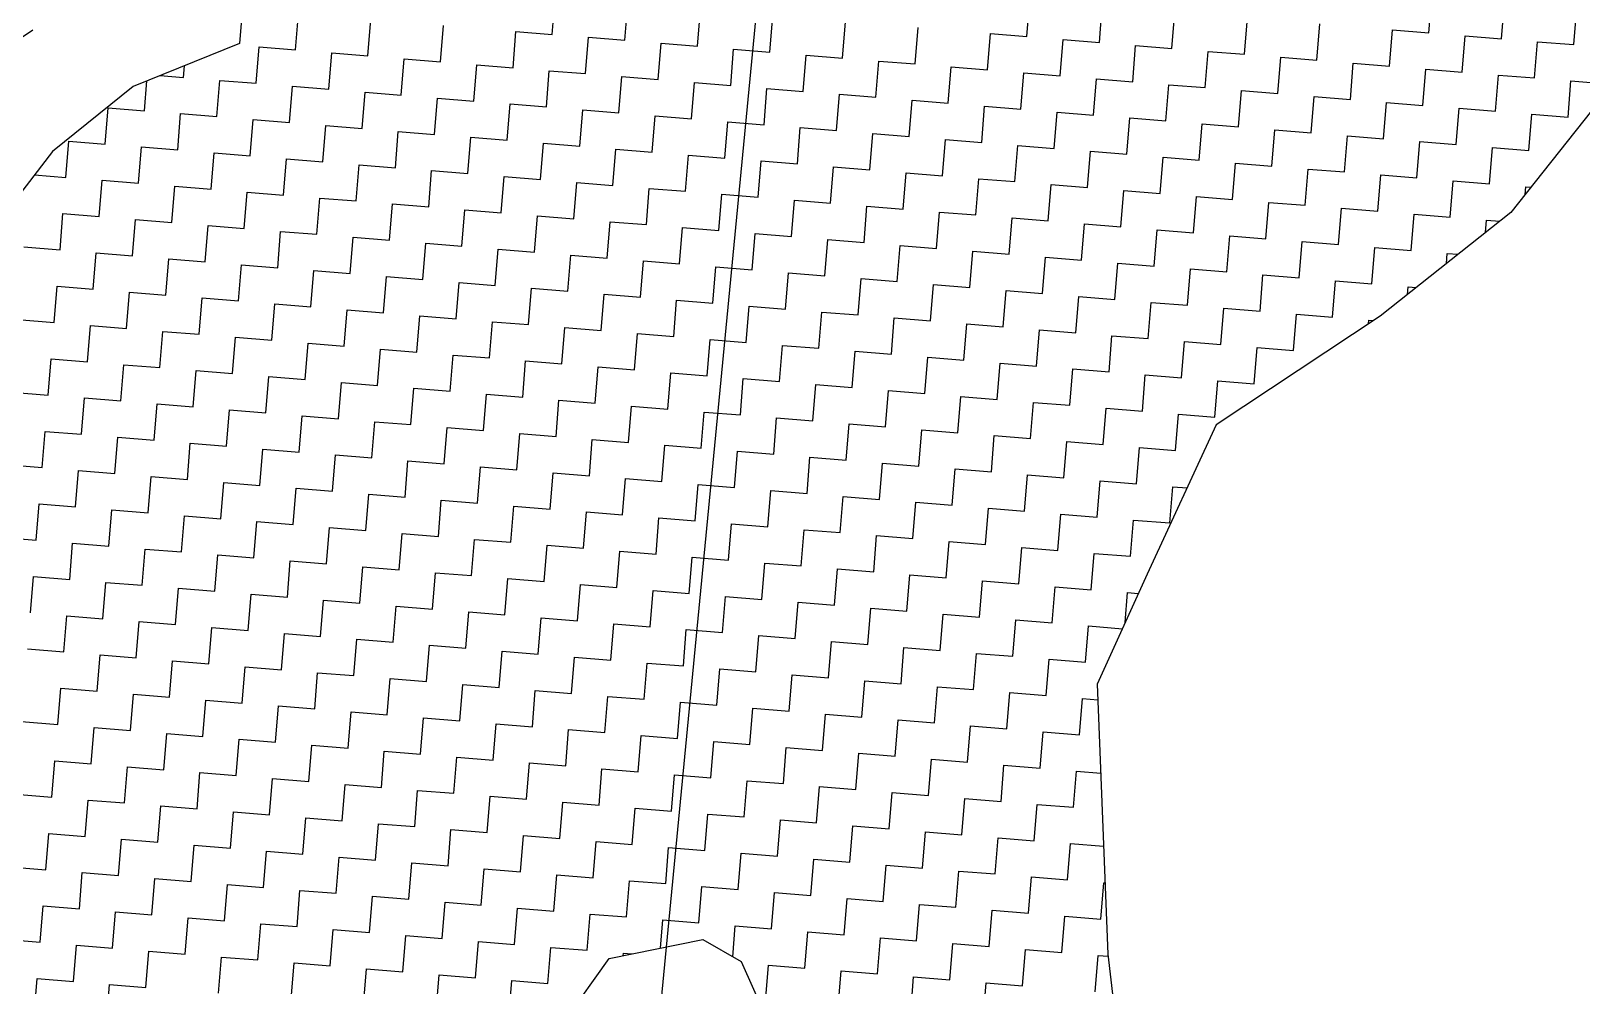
# Model space of a CAD drawing. Header units: metres. Extents: x 286589 to 288713, y 2001360 to 2004418.
# Drawn here: x 287725.1 to 287948.2, y 2003074.3 to 2003211.6 of the extents above; entities that cross this region are included whole.
import ezdxf

# ---------------------------------------------------------------- set-up
doc = ezdxf.new("R2010")
doc.units = ezdxf.units.M
doc.header["$MEASUREMENT"] = 0
for name, color, linetype in [('LINE_WATER', 4, 'Continuous'), ('POLY_HATCH', 12, 'Continuous'), ('POLY_PARCEL', 6, 'Continuous')]:
    doc.layers.add(name, color=color, linetype=linetype)

msp = doc.modelspace()

# ---------------------------------------------------------------- linework, layer by layer
at = {"layer": 'LINE_WATER'}
msp.add_line((287725.37, 2003211.79), (287719.06, 2003207.54), dxfattribs=at)
at = {"layer": 'POLY_HATCH', "linetype": 'Continuous'}
for p, q in [((287800.08, 2003211.16), (287800.5, 2003216.38)), ((287810.52, 2003210.31), (287810.94, 2003215.53)), ((287868.34, 2003210.85), (287868.77, 2003216.07)), ((287878.78, 2003210), (287879.2, 2003215.22)), ((287926.16, 2003211.39), (287926.59, 2003216.61)), ((287936.6, 2003210.54), (287937.03, 2003215.76)), ((287763.13, 2003208.92), (287763.55, 2003214.14)), ((287773.56, 2003208.07), (287773.99, 2003213.29)), ((287820.95, 2003209.46), (287821.38, 2003214.68)), ((287831.39, 2003208.61), (287831.81, 2003213.83)), ((287841.82, 2003207.76), (287842.25, 2003212.98)), ((287889.21, 2003209.15), (287889.64, 2003214.37)), ((287899.65, 2003208.3), (287900.07, 2003213.52)), ((287947.04, 2003209.69), (287947.46, 2003214.91)), ((287784, 2003207.22), (287784.43, 2003212.44)), ((287794.44, 2003206.37), (287794.86, 2003211.59)), ((287794.86, 2003211.59), (287800.08, 2003211.16)), ((287804.87, 2003205.52), (287805.3, 2003210.74)), ((287805.3, 2003210.74), (287810.52, 2003210.31)), ((287852.26, 2003206.91), (287852.69, 2003212.13)), ((287862.7, 2003206.06), (287863.12, 2003211.28)), ((287863.12, 2003211.28), (287868.34, 2003210.85)), ((287910.08, 2003207.45), (287910.51, 2003212.67)), ((287920.52, 2003206.6), (287920.95, 2003211.82)), ((287920.95, 2003211.82), (287926.16, 2003211.39)), ((287930.96, 2003205.75), (287931.38, 2003210.97)), ((287931.38, 2003210.97), (287936.6, 2003210.54)), ((287757.48, 2003204.13), (287757.91, 2003209.35)), ((287757.91, 2003209.35), (287763.13, 2003208.92)), ((287767.92, 2003203.28), (287768.35, 2003208.5)), ((287768.35, 2003208.5), (287773.56, 2003208.07)), ((287815.31, 2003204.67), (287815.73, 2003209.89)), ((287815.73, 2003209.89), (287820.95, 2003209.46)), ((287825.74, 2003203.82), (287826.17, 2003209.04)), ((287826.17, 2003209.04), (287831.39, 2003208.61)), ((287873.13, 2003205.21), (287873.56, 2003210.43)), ((287873.56, 2003210.43), (287878.78, 2003210)), ((287883.57, 2003204.36), (287883.99, 2003209.58)), ((287883.99, 2003209.58), (287889.21, 2003209.15)), ((287894.01, 2003203.51), (287894.43, 2003208.72)), ((287894.43, 2003208.72), (287899.65, 2003208.3)), ((287941.39, 2003204.9), (287941.82, 2003210.11)), ((287941.82, 2003210.11), (287947.04, 2003209.69)), ((287747.05, 2003204.98), (287747.18, 2003206.66)), ((287778.36, 2003202.43), (287778.78, 2003207.65)), ((287778.78, 2003207.65), (287784, 2003207.22)), ((287788.79, 2003201.58), (287789.22, 2003206.79)), ((287789.22, 2003206.79), (287794.44, 2003206.37)), ((287836.18, 2003202.97), (287836.61, 2003208.19)), ((287836.61, 2003208.19), (287841.82, 2003207.76)), ((287846.62, 2003202.12), (287847.04, 2003207.33)), ((287847.04, 2003207.33), (287852.26, 2003206.91)), ((287857.05, 2003201.27), (287857.48, 2003206.48)), ((287857.48, 2003206.48), (287862.7, 2003206.06)), ((287904.44, 2003202.66), (287904.87, 2003207.87)), ((287904.87, 2003207.87), (287910.08, 2003207.45)), ((287914.88, 2003201.81), (287915.3, 2003207.02)), ((287915.3, 2003207.02), (287920.52, 2003206.6)), ((287741.4, 2003200.19), (287741.75, 2003204.48)), ((287743.69, 2003205.25), (287747.05, 2003204.98)), ((287751.84, 2003199.34), (287752.27, 2003204.55)), ((287752.27, 2003204.55), (287757.48, 2003204.13)), ((287799.23, 2003200.73), (287799.65, 2003205.94)), ((287799.65, 2003205.94), (287804.87, 2003205.52)), ((287809.67, 2003199.88), (287810.09, 2003205.09)), ((287810.09, 2003205.09), (287815.31, 2003204.67)), ((287820.1, 2003199.02), (287820.53, 2003204.24)), ((287820.53, 2003204.24), (287825.74, 2003203.82)), ((287867.49, 2003200.41), (287867.91, 2003205.63)), ((287867.91, 2003205.63), (287873.13, 2003205.21)), ((287877.93, 2003199.56), (287878.35, 2003204.78)), ((287878.35, 2003204.78), (287883.57, 2003204.36)), ((287925.31, 2003200.95), (287925.74, 2003206.17)), ((287925.74, 2003206.17), (287930.96, 2003205.75)), ((287935.75, 2003200.1), (287936.18, 2003205.32)), ((287936.18, 2003205.32), (287941.39, 2003204.9)), ((287946.19, 2003199.25), (287946.61, 2003204.47)), ((287946.61, 2003204.47), (287951.83, 2003204.05)), ((287762.28, 2003198.49), (287762.7, 2003203.7)), ((287762.7, 2003203.7), (287767.92, 2003203.28)), ((287772.71, 2003197.63), (287773.14, 2003202.85)), ((287773.14, 2003202.85), (287778.36, 2003202.43)), ((287783.15, 2003196.78), (287783.57, 2003202)), ((287783.57, 2003202), (287788.79, 2003201.58)), ((287830.54, 2003198.17), (287830.96, 2003203.39)), ((287830.96, 2003203.39), (287836.18, 2003202.97)), ((287840.97, 2003197.32), (287841.4, 2003202.54)), ((287841.4, 2003202.54), (287846.62, 2003202.12)), ((287888.36, 2003198.71), (287888.79, 2003203.93)), ((287888.79, 2003203.93), (287894.01, 2003203.51)), ((287898.8, 2003197.86), (287899.22, 2003203.08)), ((287899.22, 2003203.08), (287904.44, 2003202.66)), ((287909.23, 2003197.01), (287909.66, 2003202.23)), ((287909.66, 2003202.23), (287914.88, 2003201.81)), ((287735.76, 2003195.39), (287736.19, 2003200.61)), ((287736.19, 2003200.61), (287741.4, 2003200.19)), ((287746.2, 2003194.54), (287746.62, 2003199.76)), ((287746.62, 2003199.76), (287751.84, 2003199.34)), ((287793.59, 2003195.93), (287794.01, 2003201.15)), ((287794.01, 2003201.15), (287799.23, 2003200.73)), ((287804.02, 2003195.08), (287804.45, 2003200.3)), ((287804.45, 2003200.3), (287809.67, 2003199.88)), ((287851.41, 2003196.47), (287851.84, 2003201.69)), ((287851.84, 2003201.69), (287857.05, 2003201.27)), ((287861.85, 2003195.62), (287862.27, 2003200.84)), ((287862.27, 2003200.84), (287867.49, 2003200.41)), ((287872.28, 2003194.77), (287872.71, 2003199.99)), ((287872.71, 2003199.99), (287877.93, 2003199.56)), ((287919.67, 2003196.16), (287920.1, 2003201.38)), ((287920.1, 2003201.38), (287925.31, 2003200.95)), ((287930.11, 2003195.31), (287930.53, 2003200.53)), ((287930.53, 2003200.53), (287935.75, 2003200.1)), ((287940.54, 2003194.46), (287940.97, 2003199.68)), ((287940.97, 2003199.68), (287946.19, 2003199.25)), ((287756.63, 2003193.69), (287757.06, 2003198.91)), ((287757.06, 2003198.91), (287762.28, 2003198.49)), ((287767.07, 2003192.84), (287767.5, 2003198.06)), ((287767.5, 2003198.06), (287772.71, 2003197.63)), ((287814.46, 2003194.23), (287814.88, 2003199.45)), ((287814.88, 2003199.45), (287820.1, 2003199.02)), ((287824.89, 2003193.38), (287825.32, 2003198.6)), ((287825.32, 2003198.6), (287830.54, 2003198.17)), ((287835.33, 2003192.53), (287835.76, 2003197.75)), ((287835.76, 2003197.75), (287840.97, 2003197.32)), ((287882.72, 2003193.92), (287883.14, 2003199.14)), ((287883.14, 2003199.14), (287888.36, 2003198.71)), ((287893.15, 2003193.07), (287893.58, 2003198.29)), ((287893.58, 2003198.29), (287898.8, 2003197.86)), ((287903.59, 2003192.22), (287904.02, 2003197.44)), ((287904.02, 2003197.44), (287909.23, 2003197.01)), ((287730.12, 2003190.6), (287730.54, 2003195.82)), ((287730.54, 2003195.82), (287735.76, 2003195.39)), ((287777.51, 2003191.99), (287777.93, 2003197.21)), ((287777.93, 2003197.21), (287783.15, 2003196.78)), ((287787.94, 2003191.14), (287788.37, 2003196.36)), ((287788.37, 2003196.36), (287793.59, 2003195.93)), ((287798.38, 2003190.29), (287798.8, 2003195.51)), ((287798.8, 2003195.51), (287804.02, 2003195.08)), ((287845.77, 2003191.68), (287846.19, 2003196.9)), ((287846.19, 2003196.9), (287851.41, 2003196.47)), ((287856.2, 2003190.83), (287856.63, 2003196.05)), ((287856.63, 2003196.05), (287861.85, 2003195.62)), ((287866.64, 2003189.98), (287867.06, 2003195.2)), ((287867.06, 2003195.2), (287872.28, 2003194.77)), ((287914.03, 2003191.37), (287914.45, 2003196.59)), ((287914.45, 2003196.59), (287919.67, 2003196.16)), ((287924.46, 2003190.52), (287924.89, 2003195.74)), ((287924.89, 2003195.74), (287930.11, 2003195.31)), ((287740.55, 2003189.75), (287740.98, 2003194.97)), ((287740.98, 2003194.97), (287746.2, 2003194.54)), ((287750.99, 2003188.9), (287751.42, 2003194.12)), ((287751.42, 2003194.12), (287756.63, 2003193.69)), ((287761.43, 2003188.05), (287761.85, 2003193.27)), ((287761.85, 2003193.27), (287767.07, 2003192.84)), ((287808.81, 2003189.44), (287809.24, 2003194.66)), ((287809.24, 2003194.66), (287814.46, 2003194.23)), ((287819.25, 2003188.59), (287819.68, 2003193.81)), ((287819.68, 2003193.81), (287824.89, 2003193.38)), ((287829.69, 2003187.74), (287830.11, 2003192.96)), ((287830.11, 2003192.96), (287835.33, 2003192.53)), ((287877.08, 2003189.13), (287877.5, 2003194.35)), ((287877.5, 2003194.35), (287882.72, 2003193.92)), ((287887.51, 2003188.28), (287887.94, 2003193.5)), ((287887.94, 2003193.5), (287893.15, 2003193.07)), ((287934.9, 2003189.67), (287935.32, 2003194.89)), ((287935.32, 2003194.89), (287940.54, 2003194.46)), ((287725.62, 2003190.97), (287730.12, 2003190.6)), ((287771.86, 2003187.2), (287772.29, 2003192.42)), ((287772.29, 2003192.42), (287777.51, 2003191.99)), ((287782.3, 2003186.35), (287782.72, 2003191.57)), ((287782.72, 2003191.57), (287787.94, 2003191.14)), ((287792.73, 2003185.5), (287793.16, 2003190.72)), ((287793.16, 2003190.72), (287798.38, 2003190.29)), ((287840.12, 2003186.89), (287840.55, 2003192.11)), ((287840.55, 2003192.11), (287845.77, 2003191.68)), ((287850.56, 2003186.04), (287850.98, 2003191.25)), ((287850.98, 2003191.25), (287856.2, 2003190.83)), ((287897.95, 2003187.43), (287898.37, 2003192.64)), ((287898.37, 2003192.64), (287903.59, 2003192.22)), ((287908.38, 2003186.58), (287908.81, 2003191.79)), ((287908.81, 2003191.79), (287914.03, 2003191.37)), ((287918.82, 2003185.73), (287919.25, 2003190.94)), ((287919.25, 2003190.94), (287924.46, 2003190.52)), ((287734.91, 2003184.96), (287735.34, 2003190.18)), ((287735.34, 2003190.18), (287740.55, 2003189.75)), ((287745.35, 2003184.11), (287745.77, 2003189.33)), ((287745.77, 2003189.33), (287750.99, 2003188.9)), ((287755.78, 2003183.26), (287756.21, 2003188.47)), ((287756.21, 2003188.47), (287761.43, 2003188.05)), ((287803.17, 2003184.65), (287803.6, 2003189.86)), ((287803.6, 2003189.86), (287808.81, 2003189.44)), ((287813.61, 2003183.8), (287814.03, 2003189.01)), ((287814.03, 2003189.01), (287819.25, 2003188.59)), ((287861, 2003185.19), (287861.42, 2003190.4)), ((287861.42, 2003190.4), (287866.64, 2003189.98)), ((287871.43, 2003184.34), (287871.86, 2003189.55)), ((287871.86, 2003189.55), (287877.08, 2003189.13)), ((287881.87, 2003183.48), (287882.29, 2003188.7)), ((287882.29, 2003188.7), (287887.51, 2003188.28)), ((287929.26, 2003184.87), (287929.68, 2003190.09)), ((287929.68, 2003190.09), (287934.9, 2003189.67)), ((287940.03, 2003188.14), (287940.12, 2003189.24)), ((287940.12, 2003189.24), (287940.85, 2003189.18)), ((287766.22, 2003182.41), (287766.64, 2003187.62)), ((287766.64, 2003187.62), (287771.86, 2003187.2)), ((287776.66, 2003181.56), (287777.08, 2003186.77)), ((287777.08, 2003186.77), (287782.3, 2003186.35)), ((287824.04, 2003182.95), (287824.47, 2003188.16)), ((287824.47, 2003188.16), (287829.69, 2003187.74)), ((287834.48, 2003182.09), (287834.9, 2003187.31)), ((287834.9, 2003187.31), (287840.12, 2003186.89)), ((287844.92, 2003181.24), (287845.34, 2003186.46)), ((287845.34, 2003186.46), (287850.56, 2003186.04)), ((287892.3, 2003182.63), (287892.73, 2003187.85)), ((287892.73, 2003187.85), (287897.95, 2003187.43)), ((287902.74, 2003181.78), (287903.17, 2003187)), ((287903.17, 2003187), (287908.38, 2003186.58)), ((287913.18, 2003180.93), (287913.6, 2003186.15)), ((287913.6, 2003186.15), (287918.82, 2003185.73)), ((287729.27, 2003180.17), (287729.69, 2003185.38)), ((287729.69, 2003185.38), (287734.91, 2003184.96)), ((287739.7, 2003179.31), (287740.13, 2003184.53)), ((287740.13, 2003184.53), (287745.35, 2003184.11)), ((287787.09, 2003180.7), (287787.52, 2003185.92)), ((287787.52, 2003185.92), (287792.73, 2003185.5)), ((287797.53, 2003179.85), (287797.95, 2003185.07)), ((287797.95, 2003185.07), (287803.17, 2003184.65)), ((287807.96, 2003179), (287808.39, 2003184.22)), ((287808.39, 2003184.22), (287813.61, 2003183.8)), ((287855.35, 2003180.39), (287855.78, 2003185.61)), ((287855.78, 2003185.61), (287861, 2003185.19)), ((287865.79, 2003179.54), (287866.21, 2003184.76)), ((287866.21, 2003184.76), (287871.43, 2003184.34)), ((287876.22, 2003178.69), (287876.65, 2003183.91)), ((287876.65, 2003183.91), (287881.87, 2003183.48)), ((287923.61, 2003180.08), (287924.04, 2003185.3)), ((287924.04, 2003185.3), (287929.26, 2003184.87)), ((287934.33, 2003182.65), (287934.47, 2003184.45)), ((287934.47, 2003184.45), (287936.4, 2003184.29)), ((287750.14, 2003178.46), (287750.56, 2003183.68)), ((287750.56, 2003183.68), (287755.78, 2003183.26)), ((287760.58, 2003177.61), (287761, 2003182.83)), ((287761, 2003182.83), (287766.22, 2003182.41)), ((287771.01, 2003176.76), (287771.44, 2003181.98)), ((287771.44, 2003181.98), (287776.66, 2003181.56)), ((287818.4, 2003178.15), (287818.83, 2003183.37)), ((287818.83, 2003183.37), (287824.04, 2003182.95)), ((287828.84, 2003177.3), (287829.26, 2003182.52)), ((287829.26, 2003182.52), (287834.48, 2003182.09)), ((287839.27, 2003176.45), (287839.7, 2003181.67)), ((287839.7, 2003181.67), (287844.92, 2003181.24)), ((287886.66, 2003177.84), (287887.09, 2003183.06)), ((287887.09, 2003183.06), (287892.3, 2003182.63)), ((287897.1, 2003176.99), (287897.52, 2003182.21)), ((287897.52, 2003182.21), (287902.74, 2003181.78)), ((287724.05, 2003180.59), (287729.27, 2003180.17)), ((287734.06, 2003174.52), (287734.49, 2003179.74)), ((287734.49, 2003179.74), (287739.7, 2003179.31)), ((287781.45, 2003175.91), (287781.87, 2003181.13)), ((287781.87, 2003181.13), (287787.09, 2003180.7)), ((287791.88, 2003175.06), (287792.31, 2003180.28)), ((287792.31, 2003180.28), (287797.53, 2003179.85)), ((287849.71, 2003175.6), (287850.13, 2003180.82)), ((287850.13, 2003180.82), (287855.35, 2003180.39)), ((287860.14, 2003174.75), (287860.57, 2003179.97)), ((287860.57, 2003179.97), (287865.79, 2003179.54)), ((287907.53, 2003176.14), (287907.96, 2003181.36)), ((287907.96, 2003181.36), (287913.18, 2003180.93)), ((287917.97, 2003175.29), (287918.39, 2003180.51)), ((287918.39, 2003180.51), (287923.61, 2003180.08)), ((287928.71, 2003178.21), (287928.83, 2003179.66)), ((287928.83, 2003179.66), (287930.38, 2003179.53)), ((287744.5, 2003173.67), (287744.92, 2003178.89)), ((287744.92, 2003178.89), (287750.14, 2003178.46)), ((287754.93, 2003172.82), (287755.36, 2003178.04)), ((287755.36, 2003178.04), (287760.58, 2003177.61)), ((287802.32, 2003174.21), (287802.75, 2003179.43)), ((287802.75, 2003179.43), (287807.96, 2003179)), ((287812.76, 2003173.36), (287813.18, 2003178.58)), ((287813.18, 2003178.58), (287818.4, 2003178.15)), ((287823.19, 2003172.51), (287823.62, 2003177.73)), ((287823.62, 2003177.73), (287828.84, 2003177.3)), ((287870.58, 2003173.9), (287871.01, 2003179.12)), ((287871.01, 2003179.12), (287876.22, 2003178.69)), ((287881.02, 2003173.05), (287881.44, 2003178.27)), ((287881.44, 2003178.27), (287886.66, 2003177.84)), ((287891.45, 2003172.2), (287891.88, 2003177.42)), ((287891.88, 2003177.42), (287897.1, 2003176.99)), ((287765.37, 2003171.97), (287765.79, 2003177.19)), ((287765.79, 2003177.19), (287771.01, 2003176.76)), ((287775.8, 2003171.12), (287776.23, 2003176.34)), ((287776.23, 2003176.34), (287781.45, 2003175.91)), ((287786.24, 2003170.27), (287786.67, 2003175.49)), ((287786.67, 2003175.49), (287791.88, 2003175.06)), ((287833.63, 2003171.66), (287834.05, 2003176.88)), ((287834.05, 2003176.88), (287839.27, 2003176.45)), ((287844.07, 2003170.81), (287844.49, 2003176.03)), ((287844.49, 2003176.03), (287849.71, 2003175.6)), ((287854.5, 2003169.96), (287854.93, 2003175.18)), ((287854.93, 2003175.18), (287860.14, 2003174.75)), ((287901.89, 2003171.35), (287902.31, 2003176.57)), ((287902.31, 2003176.57), (287907.53, 2003176.14)), ((287912.33, 2003170.5), (287912.75, 2003175.71)), ((287912.75, 2003175.71), (287917.97, 2003175.29)), ((287728.42, 2003169.73), (287728.84, 2003174.95)), ((287728.84, 2003174.95), (287734.06, 2003174.52)), ((287738.85, 2003168.88), (287739.28, 2003174.1)), ((287739.28, 2003174.1), (287744.5, 2003173.67)), ((287749.29, 2003168.03), (287749.71, 2003173.25)), ((287749.71, 2003173.25), (287754.93, 2003172.82)), ((287796.68, 2003169.42), (287797.1, 2003174.64)), ((287797.1, 2003174.64), (287802.32, 2003174.21)), ((287807.11, 2003168.57), (287807.54, 2003173.79)), ((287807.54, 2003173.79), (287812.76, 2003173.36)), ((287817.55, 2003167.72), (287817.97, 2003172.93)), ((287817.97, 2003172.93), (287823.19, 2003172.51)), ((287864.94, 2003169.11), (287865.36, 2003174.32)), ((287865.36, 2003174.32), (287870.58, 2003173.9)), ((287875.37, 2003168.26), (287875.8, 2003173.47)), ((287875.8, 2003173.47), (287881.02, 2003173.05)), ((287923.1, 2003173.77), (287923.19, 2003174.86)), ((287923.19, 2003174.86), (287924.36, 2003174.77)), ((287759.72, 2003167.18), (287760.15, 2003172.4)), ((287760.15, 2003172.4), (287765.37, 2003171.97)), ((287770.16, 2003166.33), (287770.59, 2003171.54)), ((287770.59, 2003171.54), (287775.8, 2003171.12)), ((287780.6, 2003165.48), (287781.02, 2003170.69)), ((287781.02, 2003170.69), (287786.24, 2003170.27)), ((287827.99, 2003166.87), (287828.41, 2003172.08)), ((287828.41, 2003172.08), (287833.63, 2003171.66)), ((287838.42, 2003166.01), (287838.85, 2003171.23)), ((287838.85, 2003171.23), (287844.07, 2003170.81)), ((287885.81, 2003167.41), (287886.24, 2003172.62)), ((287886.24, 2003172.62), (287891.45, 2003172.2)), ((287896.25, 2003166.55), (287896.67, 2003171.77)), ((287896.67, 2003171.77), (287901.89, 2003171.35)), ((287906.68, 2003165.7), (287907.11, 2003170.92)), ((287907.11, 2003170.92), (287912.33, 2003170.5)), ((287723.2, 2003170.15), (287728.42, 2003169.73)), ((287733.21, 2003164.09), (287733.63, 2003169.3)), ((287733.63, 2003169.3), (287738.85, 2003168.88)), ((287743.65, 2003163.23), (287744.07, 2003168.45)), ((287744.07, 2003168.45), (287749.29, 2003168.03)), ((287791.03, 2003164.62), (287791.46, 2003169.84)), ((287791.46, 2003169.84), (287796.68, 2003169.42)), ((287801.47, 2003163.77), (287801.9, 2003168.99)), ((287801.9, 2003168.99), (287807.11, 2003168.57)), ((287848.86, 2003165.16), (287849.28, 2003170.38)), ((287849.28, 2003170.38), (287854.5, 2003169.96)), ((287859.29, 2003164.31), (287859.72, 2003169.53)), ((287859.72, 2003169.53), (287864.94, 2003169.11)), ((287869.73, 2003163.46), (287870.16, 2003168.68)), ((287870.16, 2003168.68), (287875.37, 2003168.26)), ((287917.5, 2003169.55), (287917.54, 2003170.07)), ((287917.54, 2003170.07), (287918.2, 2003170.02)), ((287754.08, 2003162.38), (287754.51, 2003167.6)), ((287754.51, 2003167.6), (287759.72, 2003167.18)), ((287764.52, 2003161.53), (287764.94, 2003166.75)), ((287764.94, 2003166.75), (287770.16, 2003166.33)), ((287811.91, 2003162.92), (287812.33, 2003168.14)), ((287812.33, 2003168.14), (287817.55, 2003167.72)), ((287822.34, 2003162.07), (287822.77, 2003167.29)), ((287822.77, 2003167.29), (287827.99, 2003166.87)), ((287832.78, 2003161.22), (287833.2, 2003166.44)), ((287833.2, 2003166.44), (287838.42, 2003166.01)), ((287880.17, 2003162.61), (287880.59, 2003167.83)), ((287880.59, 2003167.83), (287885.81, 2003167.41)), ((287890.6, 2003161.76), (287891.03, 2003166.98)), ((287891.03, 2003166.98), (287896.25, 2003166.55)), ((287901.04, 2003160.91), (287901.46, 2003166.13)), ((287901.46, 2003166.13), (287906.68, 2003165.7)), ((287727.57, 2003159.29), (287727.99, 2003164.51)), ((287727.99, 2003164.51), (287733.21, 2003164.09)), ((287774.95, 2003160.68), (287775.38, 2003165.9)), ((287775.38, 2003165.9), (287780.6, 2003165.48)), ((287785.39, 2003159.83), (287785.82, 2003165.05)), ((287785.82, 2003165.05), (287791.03, 2003164.62)), ((287795.83, 2003158.98), (287796.25, 2003164.2)), ((287796.25, 2003164.2), (287801.47, 2003163.77)), ((287843.21, 2003160.37), (287843.64, 2003165.59)), ((287843.64, 2003165.59), (287848.86, 2003165.16)), ((287853.65, 2003159.52), (287854.08, 2003164.74)), ((287854.08, 2003164.74), (287859.29, 2003164.31)), ((287864.09, 2003158.67), (287864.51, 2003163.89)), ((287864.51, 2003163.89), (287869.73, 2003163.46)), ((287738, 2003158.44), (287738.43, 2003163.66)), ((287738.43, 2003163.66), (287743.65, 2003163.23)), ((287748.44, 2003157.59), (287748.86, 2003162.81)), ((287748.86, 2003162.81), (287754.08, 2003162.38)), ((287758.87, 2003156.74), (287759.3, 2003161.96)), ((287759.3, 2003161.96), (287764.52, 2003161.53)), ((287806.26, 2003158.13), (287806.69, 2003163.35)), ((287806.69, 2003163.35), (287811.91, 2003162.92)), ((287816.7, 2003157.28), (287817.12, 2003162.5)), ((287817.12, 2003162.5), (287822.34, 2003162.07)), ((287827.13, 2003156.43), (287827.56, 2003161.65)), ((287827.56, 2003161.65), (287832.78, 2003161.22)), ((287874.52, 2003157.82), (287874.95, 2003163.04)), ((287874.95, 2003163.04), (287880.17, 2003162.61)), ((287884.96, 2003156.97), (287885.38, 2003162.19)), ((287885.38, 2003162.19), (287890.6, 2003161.76)), ((287722.35, 2003159.72), (287727.57, 2003159.29)), ((287769.31, 2003155.89), (287769.74, 2003161.11)), ((287769.74, 2003161.11), (287774.95, 2003160.68)), ((287779.75, 2003155.04), (287780.17, 2003160.26)), ((287780.17, 2003160.26), (287785.39, 2003159.83)), ((287790.18, 2003154.19), (287790.61, 2003159.41)), ((287790.61, 2003159.41), (287795.83, 2003158.98)), ((287837.57, 2003155.58), (287838, 2003160.8)), ((287838, 2003160.8), (287843.21, 2003160.37)), ((287848.01, 2003154.73), (287848.43, 2003159.95)), ((287848.43, 2003159.95), (287853.65, 2003159.52)), ((287895.4, 2003156.12), (287895.82, 2003161.34)), ((287895.82, 2003161.34), (287901.04, 2003160.91)), ((287732.36, 2003153.65), (287732.78, 2003158.87)), ((287732.78, 2003158.87), (287738, 2003158.44)), ((287742.79, 2003152.8), (287743.22, 2003158.02)), ((287743.22, 2003158.02), (287748.44, 2003157.59)), ((287753.23, 2003151.95), (287753.66, 2003157.17)), ((287753.66, 2003157.17), (287758.87, 2003156.74)), ((287800.62, 2003153.34), (287801.04, 2003158.56)), ((287801.04, 2003158.56), (287806.26, 2003158.13)), ((287811.06, 2003152.49), (287811.48, 2003157.71)), ((287811.48, 2003157.71), (287816.7, 2003157.28)), ((287858.44, 2003153.88), (287858.87, 2003159.1)), ((287858.87, 2003159.1), (287864.09, 2003158.67)), ((287868.88, 2003153.03), (287869.3, 2003158.24)), ((287869.3, 2003158.24), (287874.52, 2003157.82)), ((287879.32, 2003152.18), (287879.74, 2003157.39)), ((287879.74, 2003157.39), (287884.96, 2003156.97)), ((287763.67, 2003151.1), (287764.09, 2003156.32)), ((287764.09, 2003156.32), (287769.31, 2003155.89)), ((287774.1, 2003150.25), (287774.53, 2003155.46)), ((287774.53, 2003155.46), (287779.75, 2003155.04)), ((287821.49, 2003151.64), (287821.92, 2003156.85)), ((287821.92, 2003156.85), (287827.13, 2003156.43)), ((287831.93, 2003150.79), (287832.35, 2003156)), ((287832.35, 2003156), (287837.57, 2003155.58)), ((287842.36, 2003149.94), (287842.79, 2003155.15)), ((287842.79, 2003155.15), (287848.01, 2003154.73)), ((287889.75, 2003151.33), (287890.18, 2003156.54)), ((287890.18, 2003156.54), (287895.4, 2003156.12)), ((287726.72, 2003148.86), (287727.14, 2003154.07)), ((287727.14, 2003154.07), (287732.36, 2003153.65)), ((287737.15, 2003148.01), (287737.58, 2003153.22)), ((287737.58, 2003153.22), (287742.79, 2003152.8)), ((287784.54, 2003149.4), (287784.96, 2003154.61)), ((287784.96, 2003154.61), (287790.18, 2003154.19)), ((287794.98, 2003148.55), (287795.4, 2003153.76)), ((287795.4, 2003153.76), (287800.62, 2003153.34)), ((287805.41, 2003147.69), (287805.84, 2003152.91)), ((287805.84, 2003152.91), (287811.06, 2003152.49)), ((287852.8, 2003149.08), (287853.23, 2003154.3)), ((287853.23, 2003154.3), (287858.44, 2003153.88)), ((287863.24, 2003148.23), (287863.66, 2003153.45)), ((287863.66, 2003153.45), (287868.88, 2003153.03)), ((287747.59, 2003147.16), (287748.01, 2003152.37)), ((287748.01, 2003152.37), (287753.23, 2003151.95)), ((287758.02, 2003146.3), (287758.45, 2003151.52)), ((287758.45, 2003151.52), (287763.67, 2003151.1)), ((287768.46, 2003145.45), (287768.89, 2003150.67)), ((287768.89, 2003150.67), (287774.1, 2003150.25)), ((287815.85, 2003146.84), (287816.27, 2003152.06)), ((287816.27, 2003152.06), (287821.49, 2003151.64)), ((287826.28, 2003145.99), (287826.71, 2003151.21)), ((287826.71, 2003151.21), (287831.93, 2003150.79)), ((287873.67, 2003147.38), (287874.1, 2003152.6)), ((287874.1, 2003152.6), (287879.32, 2003152.18)), ((287884.11, 2003146.53), (287884.53, 2003151.75)), ((287884.53, 2003151.75), (287889.75, 2003151.33)), ((287721.5, 2003149.28), (287726.72, 2003148.86)), ((287731.51, 2003143.21), (287731.93, 2003148.43)), ((287731.93, 2003148.43), (287737.15, 2003148.01)), ((287778.9, 2003144.6), (287779.32, 2003149.82)), ((287779.32, 2003149.82), (287784.54, 2003149.4)), ((287789.33, 2003143.75), (287789.76, 2003148.97)), ((287789.76, 2003148.97), (287794.98, 2003148.55)), ((287836.72, 2003145.14), (287837.15, 2003150.36)), ((287837.15, 2003150.36), (287842.36, 2003149.94)), ((287847.16, 2003144.29), (287847.58, 2003149.51)), ((287847.58, 2003149.51), (287852.8, 2003149.08)), ((287857.59, 2003143.44), (287858.02, 2003148.66)), ((287858.02, 2003148.66), (287863.24, 2003148.23)), ((287741.94, 2003142.36), (287742.37, 2003147.58)), ((287742.37, 2003147.58), (287747.59, 2003147.16)), ((287752.38, 2003141.51), (287752.81, 2003146.73)), ((287752.81, 2003146.73), (287758.02, 2003146.3)), ((287799.77, 2003142.9), (287800.19, 2003148.12)), ((287800.19, 2003148.12), (287805.41, 2003147.69)), ((287810.2, 2003142.05), (287810.63, 2003147.27)), ((287810.63, 2003147.27), (287815.85, 2003146.84)), ((287820.64, 2003141.2), (287821.07, 2003146.42)), ((287821.07, 2003146.42), (287826.28, 2003145.99)), ((287868.03, 2003142.59), (287868.45, 2003147.81)), ((287868.45, 2003147.81), (287873.67, 2003147.38)), ((287878.47, 2003141.74), (287878.89, 2003146.96)), ((287878.89, 2003146.96), (287884.11, 2003146.53)), ((287888.9, 2003140.89), (287889.33, 2003146.11)), ((287889.33, 2003146.11), (287891.39, 2003145.94)), ((287762.82, 2003140.66), (287763.24, 2003145.88)), ((287763.24, 2003145.88), (287768.46, 2003145.45)), ((287773.25, 2003139.81), (287773.68, 2003145.03)), ((287773.68, 2003145.03), (287778.9, 2003144.6)), ((287783.69, 2003138.96), (287784.11, 2003144.18)), ((287784.11, 2003144.18), (287789.33, 2003143.75)), ((287831.08, 2003140.35), (287831.5, 2003145.57)), ((287831.5, 2003145.57), (287836.72, 2003145.14)), ((287841.51, 2003139.5), (287841.94, 2003144.72)), ((287841.94, 2003144.72), (287847.16, 2003144.29)), ((287851.95, 2003138.65), (287852.37, 2003143.87)), ((287852.37, 2003143.87), (287857.59, 2003143.44)), ((287725.86, 2003138.42), (287726.29, 2003143.64)), ((287726.29, 2003143.64), (287731.51, 2003143.21)), ((287736.3, 2003137.57), (287736.73, 2003142.79)), ((287736.73, 2003142.79), (287741.94, 2003142.36)), ((287746.74, 2003136.72), (287747.16, 2003141.94)), ((287747.16, 2003141.94), (287752.38, 2003141.51)), ((287794.12, 2003138.11), (287794.55, 2003143.33)), ((287794.55, 2003143.33), (287799.77, 2003142.9)), ((287804.56, 2003137.26), (287804.99, 2003142.48)), ((287804.99, 2003142.48), (287810.2, 2003142.05)), ((287815, 2003136.41), (287815.42, 2003141.63)), ((287815.42, 2003141.63), (287820.64, 2003141.2)), ((287862.39, 2003137.8), (287862.81, 2003143.02)), ((287862.81, 2003143.02), (287868.03, 2003142.59)), ((287872.82, 2003136.95), (287873.25, 2003142.17)), ((287873.25, 2003142.17), (287878.47, 2003141.74)), ((287757.17, 2003135.87), (287757.6, 2003141.09)), ((287757.6, 2003141.09), (287762.82, 2003140.66)), ((287767.61, 2003135.02), (287768.03, 2003140.24)), ((287768.03, 2003140.24), (287773.25, 2003139.81)), ((287778.05, 2003134.17), (287778.47, 2003139.39)), ((287778.47, 2003139.39), (287783.69, 2003138.96)), ((287825.43, 2003135.56), (287825.86, 2003140.78)), ((287825.86, 2003140.78), (287831.08, 2003140.35)), ((287835.87, 2003134.71), (287836.3, 2003139.92)), ((287836.3, 2003139.92), (287841.51, 2003139.5)), ((287883.26, 2003136.1), (287883.68, 2003141.31)), ((287883.68, 2003141.31), (287888.9, 2003140.89)), ((287720.65, 2003138.85), (287725.86, 2003138.42)), ((287730.66, 2003132.78), (287731.08, 2003138)), ((287731.08, 2003138), (287736.3, 2003137.57)), ((287741.09, 2003131.93), (287741.52, 2003137.14)), ((287741.52, 2003137.14), (287746.74, 2003136.72)), ((287788.48, 2003133.32), (287788.91, 2003138.53)), ((287788.91, 2003138.53), (287794.12, 2003138.11)), ((287798.92, 2003132.47), (287799.34, 2003137.68)), ((287799.34, 2003137.68), (287804.56, 2003137.26)), ((287846.31, 2003133.86), (287846.73, 2003139.07)), ((287846.73, 2003139.07), (287851.95, 2003138.65)), ((287856.74, 2003133.01), (287857.17, 2003138.22)), ((287857.17, 2003138.22), (287862.39, 2003137.8)), ((287867.18, 2003132.15), (287867.6, 2003137.37)), ((287867.6, 2003137.37), (287872.82, 2003136.95)), ((287751.53, 2003131.08), (287751.95, 2003136.29)), ((287751.95, 2003136.29), (287757.17, 2003135.87)), ((287761.97, 2003130.22), (287762.39, 2003135.44)), ((287762.39, 2003135.44), (287767.61, 2003135.02)), ((287809.35, 2003131.61), (287809.78, 2003136.83)), ((287809.78, 2003136.83), (287815, 2003136.41)), ((287819.79, 2003130.76), (287820.22, 2003135.98)), ((287820.22, 2003135.98), (287825.43, 2003135.56)), ((287830.23, 2003129.91), (287830.65, 2003135.13)), ((287830.65, 2003135.13), (287835.87, 2003134.71)), ((287877.61, 2003131.3), (287878.04, 2003136.52)), ((287878.04, 2003136.52), (287883.26, 2003136.1)), ((287725.01, 2003127.98), (287725.44, 2003133.2)), ((287725.44, 2003133.2), (287730.66, 2003132.78)), ((287772.4, 2003129.37), (287772.83, 2003134.59)), ((287772.83, 2003134.59), (287778.05, 2003134.17)), ((287782.84, 2003128.52), (287783.26, 2003133.74)), ((287783.26, 2003133.74), (287788.48, 2003133.32)), ((287793.27, 2003127.67), (287793.7, 2003132.89)), ((287793.7, 2003132.89), (287798.92, 2003132.47)), ((287840.66, 2003129.06), (287841.09, 2003134.28)), ((287841.09, 2003134.28), (287846.31, 2003133.86)), ((287851.1, 2003128.21), (287851.52, 2003133.43)), ((287851.52, 2003133.43), (287856.74, 2003133.01)), ((287735.45, 2003127.13), (287735.88, 2003132.35)), ((287735.88, 2003132.35), (287741.09, 2003131.93)), ((287745.89, 2003126.28), (287746.31, 2003131.5)), ((287746.31, 2003131.5), (287751.53, 2003131.08)), ((287756.32, 2003125.43), (287756.75, 2003130.65)), ((287756.75, 2003130.65), (287761.97, 2003130.22)), ((287803.71, 2003126.82), (287804.14, 2003132.04)), ((287804.14, 2003132.04), (287809.35, 2003131.61)), ((287814.15, 2003125.97), (287814.57, 2003131.19)), ((287814.57, 2003131.19), (287819.79, 2003130.76)), ((287861.53, 2003127.36), (287861.96, 2003132.58)), ((287861.96, 2003132.58), (287867.18, 2003132.15)), ((287871.97, 2003126.51), (287872.4, 2003131.73)), ((287872.4, 2003131.73), (287877.61, 2003131.3)), ((287882.48, 2003126.56), (287882.83, 2003130.88)), ((287882.83, 2003130.88), (287884.38, 2003130.75)), ((287766.76, 2003124.58), (287767.18, 2003129.8)), ((287767.18, 2003129.8), (287772.4, 2003129.37)), ((287777.19, 2003123.73), (287777.62, 2003128.95)), ((287777.62, 2003128.95), (287782.84, 2003128.52)), ((287824.58, 2003125.12), (287825.01, 2003130.34)), ((287825.01, 2003130.34), (287830.23, 2003129.91)), ((287835.02, 2003124.27), (287835.44, 2003129.49)), ((287835.44, 2003129.49), (287840.66, 2003129.06)), ((287845.46, 2003123.42), (287845.88, 2003128.64)), ((287845.88, 2003128.64), (287851.1, 2003128.21)), ((287729.81, 2003122.34), (287730.23, 2003127.56)), ((287730.23, 2003127.56), (287735.45, 2003127.13)), ((287740.24, 2003121.49), (287740.67, 2003126.71)), ((287740.67, 2003126.71), (287745.89, 2003126.28)), ((287787.63, 2003122.88), (287788.06, 2003128.1)), ((287788.06, 2003128.1), (287793.27, 2003127.67)), ((287798.07, 2003122.03), (287798.49, 2003127.25)), ((287798.49, 2003127.25), (287803.71, 2003126.82)), ((287808.5, 2003121.18), (287808.93, 2003126.4)), ((287808.93, 2003126.4), (287814.15, 2003125.97)), ((287855.89, 2003122.57), (287856.32, 2003127.79)), ((287856.32, 2003127.79), (287861.53, 2003127.36)), ((287866.33, 2003121.72), (287866.75, 2003126.94)), ((287866.75, 2003126.94), (287871.97, 2003126.51)), ((287876.76, 2003120.87), (287877.19, 2003126.09)), ((287877.19, 2003126.09), (287882.09, 2003125.69)), ((287750.68, 2003120.64), (287751.1, 2003125.86)), ((287751.1, 2003125.86), (287756.32, 2003125.43)), ((287761.12, 2003119.79), (287761.54, 2003125.01)), ((287761.54, 2003125.01), (287766.76, 2003124.58)), ((287771.55, 2003118.94), (287771.98, 2003124.16)), ((287771.98, 2003124.16), (287777.19, 2003123.73)), ((287818.94, 2003120.33), (287819.36, 2003125.55)), ((287819.36, 2003125.55), (287824.58, 2003125.12)), ((287829.38, 2003119.48), (287829.8, 2003124.7)), ((287829.8, 2003124.7), (287835.02, 2003124.27)), ((287839.81, 2003118.63), (287840.24, 2003123.84)), ((287840.24, 2003123.84), (287845.46, 2003123.42)), ((287724.59, 2003122.77), (287729.81, 2003122.34)), ((287734.6, 2003116.7), (287735.02, 2003121.92)), ((287735.02, 2003121.92), (287740.24, 2003121.49)), ((287781.99, 2003118.09), (287782.41, 2003123.31)), ((287782.41, 2003123.31), (287787.63, 2003122.88)), ((287792.42, 2003117.24), (287792.85, 2003122.45)), ((287792.85, 2003122.45), (287798.07, 2003122.03)), ((287802.86, 2003116.39), (287803.29, 2003121.6)), ((287803.29, 2003121.6), (287808.5, 2003121.18)), ((287850.25, 2003117.78), (287850.67, 2003122.99)), ((287850.67, 2003122.99), (287855.89, 2003122.57)), ((287860.68, 2003116.93), (287861.11, 2003122.14)), ((287861.11, 2003122.14), (287866.33, 2003121.72)), ((287745.04, 2003115.85), (287745.46, 2003121.06)), ((287745.46, 2003121.06), (287750.68, 2003120.64)), ((287755.47, 2003115), (287755.9, 2003120.21)), ((287755.9, 2003120.21), (287761.12, 2003119.79)), ((287765.91, 2003114.15), (287766.33, 2003119.36)), ((287766.33, 2003119.36), (287771.55, 2003118.94)), ((287813.3, 2003115.54), (287813.72, 2003120.75)), ((287813.72, 2003120.75), (287818.94, 2003120.33)), ((287823.73, 2003114.68), (287824.16, 2003119.9)), ((287824.16, 2003119.9), (287829.38, 2003119.48)), ((287871.12, 2003116.07), (287871.55, 2003121.29)), ((287871.55, 2003121.29), (287876.76, 2003120.87)), ((287728.96, 2003111.9), (287729.38, 2003117.12)), ((287729.38, 2003117.12), (287734.6, 2003116.7)), ((287776.34, 2003113.29), (287776.77, 2003118.51)), ((287776.77, 2003118.51), (287781.99, 2003118.09)), ((287786.78, 2003112.44), (287787.21, 2003117.66)), ((287787.21, 2003117.66), (287792.42, 2003117.24)), ((287834.17, 2003113.83), (287834.59, 2003119.05)), ((287834.59, 2003119.05), (287839.81, 2003118.63)), ((287844.6, 2003112.98), (287845.03, 2003118.2)), ((287845.03, 2003118.2), (287850.25, 2003117.78)), ((287855.04, 2003112.13), (287855.47, 2003117.35)), ((287855.47, 2003117.35), (287860.68, 2003116.93)), ((287739.39, 2003111.05), (287739.82, 2003116.27)), ((287739.82, 2003116.27), (287745.04, 2003115.85)), ((287749.83, 2003110.2), (287750.25, 2003115.42)), ((287750.25, 2003115.42), (287755.47, 2003115)), ((287797.22, 2003111.59), (287797.64, 2003116.81)), ((287797.64, 2003116.81), (287802.86, 2003116.39)), ((287807.65, 2003110.74), (287808.08, 2003115.96)), ((287808.08, 2003115.96), (287813.3, 2003115.54)), ((287818.09, 2003109.89), (287818.51, 2003115.11)), ((287818.51, 2003115.11), (287823.73, 2003114.68)), ((287865.48, 2003111.28), (287865.9, 2003116.5)), ((287865.9, 2003116.5), (287871.12, 2003116.07)), ((287875.91, 2003110.43), (287876.34, 2003115.65)), ((287876.34, 2003115.65), (287878.56, 2003115.47)), ((287760.26, 2003109.35), (287760.69, 2003114.57)), ((287760.69, 2003114.57), (287765.91, 2003114.15)), ((287770.7, 2003108.5), (287771.13, 2003113.72)), ((287771.13, 2003113.72), (287776.34, 2003113.29)), ((287781.14, 2003107.65), (287781.56, 2003112.87)), ((287781.56, 2003112.87), (287786.78, 2003112.44)), ((287828.52, 2003109.04), (287828.95, 2003114.26)), ((287828.95, 2003114.26), (287834.17, 2003113.83)), ((287838.96, 2003108.19), (287839.39, 2003113.41)), ((287839.39, 2003113.41), (287844.6, 2003112.98)), ((287849.4, 2003107.34), (287849.82, 2003112.56)), ((287849.82, 2003112.56), (287855.04, 2003112.13)), ((287723.74, 2003112.33), (287728.96, 2003111.9)), ((287733.75, 2003106.26), (287734.17, 2003111.48)), ((287734.17, 2003111.48), (287739.39, 2003111.05)), ((287744.18, 2003105.41), (287744.61, 2003110.63)), ((287744.61, 2003110.63), (287749.83, 2003110.2)), ((287791.57, 2003106.8), (287792, 2003112.02)), ((287792, 2003112.02), (287797.22, 2003111.59)), ((287802.01, 2003105.95), (287802.43, 2003111.17)), ((287802.43, 2003111.17), (287807.65, 2003110.74)), ((287812.45, 2003105.1), (287812.87, 2003110.32)), ((287812.87, 2003110.32), (287818.09, 2003109.89)), ((287859.83, 2003106.49), (287860.26, 2003111.71)), ((287860.26, 2003111.71), (287865.48, 2003111.28)), ((287870.27, 2003105.64), (287870.69, 2003110.86)), ((287870.69, 2003110.86), (287875.91, 2003110.43)), ((287754.62, 2003104.56), (287755.05, 2003109.78)), ((287755.05, 2003109.78), (287760.26, 2003109.35)), ((287765.06, 2003103.71), (287765.48, 2003108.93)), ((287765.48, 2003108.93), (287770.7, 2003108.5)), ((287775.49, 2003102.86), (287775.92, 2003108.08)), ((287775.92, 2003108.08), (287781.14, 2003107.65)), ((287822.88, 2003104.25), (287823.31, 2003109.47)), ((287823.31, 2003109.47), (287828.52, 2003109.04)), ((287833.32, 2003103.4), (287833.74, 2003108.62)), ((287833.74, 2003108.62), (287838.96, 2003108.19)), ((287728.11, 2003101.47), (287728.53, 2003106.69)), ((287728.53, 2003106.69), (287733.75, 2003106.26)), ((287738.54, 2003100.62), (287738.97, 2003105.84)), ((287738.97, 2003105.84), (287744.18, 2003105.41)), ((287785.93, 2003102.01), (287786.35, 2003107.23)), ((287786.35, 2003107.23), (287791.57, 2003106.8)), ((287796.37, 2003101.16), (287796.79, 2003106.38)), ((287796.79, 2003106.38), (287802.01, 2003105.95)), ((287843.75, 2003102.55), (287844.18, 2003107.77)), ((287844.18, 2003107.77), (287849.4, 2003107.34)), ((287854.19, 2003101.7), (287854.62, 2003106.91)), ((287854.62, 2003106.91), (287859.83, 2003106.49)), ((287864.63, 2003100.85), (287865.05, 2003106.06)), ((287865.05, 2003106.06), (287870.27, 2003105.64)), ((287748.98, 2003099.77), (287749.4, 2003104.99)), ((287749.4, 2003104.99), (287754.62, 2003104.56)), ((287759.41, 2003098.92), (287759.84, 2003104.13)), ((287759.84, 2003104.13), (287765.06, 2003103.71)), ((287806.8, 2003100.31), (287807.23, 2003105.52)), ((287807.23, 2003105.52), (287812.45, 2003105.1)), ((287817.24, 2003099.46), (287817.66, 2003104.67)), ((287817.66, 2003104.67), (287822.88, 2003104.25)), ((287827.67, 2003098.61), (287828.1, 2003103.82)), ((287828.1, 2003103.82), (287833.32, 2003103.4)), ((287875.06, 2003100), (287875.49, 2003105.21)), ((287875.49, 2003105.21), (287878.98, 2003104.93)), ((287722.89, 2003101.89), (287728.11, 2003101.47)), ((287769.85, 2003098.07), (287770.28, 2003103.28)), ((287770.28, 2003103.28), (287775.49, 2003102.86)), ((287780.29, 2003097.22), (287780.71, 2003102.43)), ((287780.71, 2003102.43), (287785.93, 2003102.01)), ((287790.72, 2003096.36), (287791.15, 2003101.58)), ((287791.15, 2003101.58), (287796.37, 2003101.16)), ((287838.11, 2003097.75), (287838.54, 2003102.97)), ((287838.54, 2003102.97), (287843.75, 2003102.55)), ((287848.55, 2003096.9), (287848.97, 2003102.12)), ((287848.97, 2003102.12), (287854.19, 2003101.7)), ((287732.9, 2003095.82), (287733.32, 2003101.04)), ((287733.32, 2003101.04), (287738.54, 2003100.62)), ((287743.33, 2003094.97), (287743.76, 2003100.19)), ((287743.76, 2003100.19), (287748.98, 2003099.77)), ((287753.77, 2003094.12), (287754.2, 2003099.34)), ((287754.2, 2003099.34), (287759.41, 2003098.92)), ((287801.16, 2003095.51), (287801.58, 2003100.73)), ((287801.58, 2003100.73), (287806.8, 2003100.31)), ((287811.59, 2003094.66), (287812.02, 2003099.88)), ((287812.02, 2003099.88), (287817.24, 2003099.46)), ((287858.98, 2003096.05), (287859.41, 2003101.27)), ((287859.41, 2003101.27), (287864.63, 2003100.85)), ((287869.42, 2003095.2), (287869.84, 2003100.42)), ((287869.84, 2003100.42), (287875.06, 2003100)), ((287764.21, 2003093.27), (287764.63, 2003098.49)), ((287764.63, 2003098.49), (287769.85, 2003098.07)), ((287774.64, 2003092.42), (287775.07, 2003097.64)), ((287775.07, 2003097.64), (287780.29, 2003097.22)), ((287822.03, 2003093.81), (287822.46, 2003099.03)), ((287822.46, 2003099.03), (287827.67, 2003098.61)), ((287832.47, 2003092.96), (287832.89, 2003098.18)), ((287832.89, 2003098.18), (287838.11, 2003097.75)), ((287842.9, 2003092.11), (287843.33, 2003097.33)), ((287843.33, 2003097.33), (287848.55, 2003096.9)), ((287727.25, 2003091.03), (287727.68, 2003096.25)), ((287727.68, 2003096.25), (287732.9, 2003095.82)), ((287737.69, 2003090.18), (287738.12, 2003095.4)), ((287738.12, 2003095.4), (287743.33, 2003094.97)), ((287785.08, 2003091.57), (287785.5, 2003096.79)), ((287785.5, 2003096.79), (287790.72, 2003096.36)), ((287795.52, 2003090.72), (287795.94, 2003095.94)), ((287795.94, 2003095.94), (287801.16, 2003095.51)), ((287805.95, 2003089.87), (287806.38, 2003095.09)), ((287806.38, 2003095.09), (287811.59, 2003094.66)), ((287853.34, 2003091.26), (287853.76, 2003096.48)), ((287853.76, 2003096.48), (287858.98, 2003096.05)), ((287863.78, 2003090.41), (287864.2, 2003095.63)), ((287864.2, 2003095.63), (287869.42, 2003095.2)), ((287874.21, 2003089.56), (287874.64, 2003094.78)), ((287874.64, 2003094.78), (287879.39, 2003094.39)), ((287748.13, 2003089.33), (287748.55, 2003094.55)), ((287748.55, 2003094.55), (287753.77, 2003094.12)), ((287758.56, 2003088.48), (287758.99, 2003093.7)), ((287758.99, 2003093.7), (287764.21, 2003093.27)), ((287769, 2003087.63), (287769.42, 2003092.85)), ((287769.42, 2003092.85), (287774.64, 2003092.42)), ((287816.39, 2003089.02), (287816.81, 2003094.24)), ((287816.81, 2003094.24), (287822.03, 2003093.81)), ((287826.82, 2003088.17), (287827.25, 2003093.39)), ((287827.25, 2003093.39), (287832.47, 2003092.96)), ((287837.26, 2003087.32), (287837.69, 2003092.54)), ((287837.69, 2003092.54), (287842.9, 2003092.11)), ((287722.04, 2003091.46), (287727.25, 2003091.03)), ((287732.05, 2003085.39), (287732.47, 2003090.61)), ((287732.47, 2003090.61), (287737.69, 2003090.18)), ((287779.44, 2003086.78), (287779.86, 2003092)), ((287779.86, 2003092), (287785.08, 2003091.57)), ((287789.87, 2003085.93), (287790.3, 2003091.15)), ((287790.3, 2003091.15), (287795.52, 2003090.72)), ((287800.31, 2003085.08), (287800.73, 2003090.3)), ((287800.73, 2003090.3), (287805.95, 2003089.87)), ((287847.7, 2003086.47), (287848.12, 2003091.69)), ((287848.12, 2003091.69), (287853.34, 2003091.26)), ((287858.13, 2003085.62), (287858.56, 2003090.83)), ((287858.56, 2003090.83), (287863.78, 2003090.41)), ((287742.48, 2003084.54), (287742.91, 2003089.76)), ((287742.91, 2003089.76), (287748.13, 2003089.33)), ((287752.92, 2003083.69), (287753.34, 2003088.91)), ((287753.34, 2003088.91), (287758.56, 2003088.48)), ((287763.36, 2003082.84), (287763.78, 2003088.05)), ((287763.78, 2003088.05), (287769, 2003087.63)), ((287810.74, 2003084.23), (287811.17, 2003089.44)), ((287811.17, 2003089.44), (287816.39, 2003089.02)), ((287821.18, 2003083.38), (287821.61, 2003088.59)), ((287821.61, 2003088.59), (287826.82, 2003088.17)), ((287868.57, 2003084.77), (287868.99, 2003089.98)), ((287868.99, 2003089.98), (287874.21, 2003089.56)), ((287879, 2003083.92), (287879.43, 2003089.13)), ((287879.43, 2003089.13), (287879.6, 2003089.12)), ((287726.4, 2003080.6), (287726.83, 2003085.81)), ((287726.83, 2003085.81), (287732.05, 2003085.39)), ((287773.79, 2003081.99), (287774.22, 2003087.2)), ((287774.22, 2003087.2), (287779.44, 2003086.78)), ((287784.23, 2003081.14), (287784.65, 2003086.35)), ((287784.65, 2003086.35), (287789.87, 2003085.93)), ((287831.62, 2003082.53), (287832.04, 2003087.74)), ((287832.04, 2003087.74), (287837.26, 2003087.32)), ((287842.05, 2003081.67), (287842.48, 2003086.89)), ((287842.48, 2003086.89), (287847.7, 2003086.47)), ((287852.49, 2003080.82), (287852.91, 2003086.04)), ((287852.91, 2003086.04), (287858.13, 2003085.62)), ((287736.84, 2003079.75), (287737.27, 2003084.96)), ((287737.27, 2003084.96), (287742.48, 2003084.54)), ((287747.28, 2003078.89), (287747.7, 2003084.11)), ((287747.7, 2003084.11), (287752.92, 2003083.69)), ((287794.66, 2003080.28), (287795.09, 2003085.5)), ((287795.09, 2003085.5), (287800.31, 2003085.08)), ((287805.1, 2003079.43), (287805.53, 2003084.65)), ((287805.53, 2003084.65), (287810.74, 2003084.23)), ((287815.63, 2003079.75), (287815.96, 2003083.8)), ((287815.96, 2003083.8), (287821.18, 2003083.38)), ((287862.92, 2003079.97), (287863.35, 2003085.19)), ((287863.35, 2003085.19), (287868.57, 2003084.77)), ((287873.36, 2003079.12), (287873.79, 2003084.34)), ((287873.79, 2003084.34), (287879, 2003083.92)), ((287757.71, 2003078.04), (287758.14, 2003083.26)), ((287758.14, 2003083.26), (287763.36, 2003082.84)), ((287768.15, 2003077.19), (287768.57, 2003082.41)), ((287768.57, 2003082.41), (287773.79, 2003081.99)), ((287778.58, 2003076.34), (287779.01, 2003081.56)), ((287779.01, 2003081.56), (287784.23, 2003081.14)), ((287826.04, 2003078.51), (287826.4, 2003082.95)), ((287826.4, 2003082.95), (287831.62, 2003082.53)), ((287836.41, 2003076.88), (287836.83, 2003082.1)), ((287836.83, 2003082.1), (287842.05, 2003081.67)), ((287721.19, 2003081.02), (287726.4, 2003080.6)), ((287731.2, 2003074.95), (287731.62, 2003080.17)), ((287731.62, 2003080.17), (287736.84, 2003079.75)), ((287741.63, 2003074.1), (287742.06, 2003079.32)), ((287742.06, 2003079.32), (287747.28, 2003078.89)), ((287789.02, 2003075.49), (287789.45, 2003080.71)), ((287789.45, 2003080.71), (287794.66, 2003080.28)), ((287799.46, 2003074.64), (287799.88, 2003079.86)), ((287799.88, 2003079.86), (287805.1, 2003079.43)), ((287846.85, 2003076.03), (287847.27, 2003081.25)), ((287847.27, 2003081.25), (287852.49, 2003080.82)), ((287857.28, 2003075.18), (287857.71, 2003080.4)), ((287857.71, 2003080.4), (287862.92, 2003079.97)), ((287867.72, 2003074.33), (287868.14, 2003079.55)), ((287868.14, 2003079.55), (287873.36, 2003079.12)), ((287752.07, 2003073.25), (287752.49, 2003078.47)), ((287752.49, 2003078.47), (287757.71, 2003078.04)), ((287762.51, 2003072.4), (287762.93, 2003077.62)), ((287762.93, 2003077.62), (287768.15, 2003077.19)), ((287810.29, 2003078.65), (287810.32, 2003079.01)), ((287810.32, 2003079.01), (287811.53, 2003078.91)), ((287830.77, 2003072.09), (287831.19, 2003077.31)), ((287831.19, 2003077.31), (287836.41, 2003076.88)), ((287878.15, 2003073.48), (287878.58, 2003078.7)), ((287878.58, 2003078.7), (287880.04, 2003078.58)), ((287725.55, 2003070.16), (287725.98, 2003075.38)), ((287725.98, 2003075.38), (287731.2, 2003074.95)), ((287772.94, 2003071.55), (287773.37, 2003076.77)), ((287773.37, 2003076.77), (287778.58, 2003076.34)), ((287783.38, 2003070.7), (287783.8, 2003075.92)), ((287783.8, 2003075.92), (287789.02, 2003075.49)), ((287793.81, 2003069.85), (287794.24, 2003075.07)), ((287794.24, 2003075.07), (287799.46, 2003074.64)), ((287841.2, 2003071.24), (287841.63, 2003076.46)), ((287841.63, 2003076.46), (287846.85, 2003076.03)), ((287851.64, 2003070.39), (287852.06, 2003075.61)), ((287852.06, 2003075.61), (287857.28, 2003075.18)), ((287862.07, 2003069.54), (287862.5, 2003074.76)), ((287862.5, 2003074.76), (287867.72, 2003074.33)), ((287735.99, 2003069.31), (287736.41, 2003074.53)), ((287736.41, 2003074.53), (287741.63, 2003074.1))]:
    msp.add_line(p, q, dxfattribs=at)
at = {"layer": 'POLY_HATCH'}
for p, q in [((287956.27, 2003208.65), (287937.96, 2003185.53)), ((287937.96, 2003185.53), (287919.15, 2003170.65)), ((287919.15, 2003170.65), (287895.59, 2003154.99)), ((287895.59, 2003154.99), (287885.63, 2003133.52)), ((287885.63, 2003133.52), (287878.47, 2003117.69)), ((287878.47, 2003117.69), (287880, 2003078.88)), ((287808.28, 2003078.24), (287821.74, 2003081)), ((287821.74, 2003081), (287827.27, 2003077.8)), ((287801.74, 2003069.12), (287808.28, 2003078.24)), ((287827.27, 2003077.8), (287831.24, 2003068.93)), ((287880, 2003078.88), (287884.15, 2003043.38))]:
    msp.add_line(p, q, dxfattribs=at)
msp.add_lwpolyline([(287717.1, 2003239.52), (287739.7, 2003238.66), (287749.83, 2003229.96), (287756.04, 2003221.57), (287755.08, 2003209.83), (287739.8, 2003203.69), (287728.2, 2003194.3), (287719.94, 2003183.65)], dxfattribs=at)
at = {"layer": 'POLY_PARCEL'}
msp.add_line((287814.25, 2003056.7), (287829.41, 2003213.71), dxfattribs=at)

doc.saveas('drawing.dxf')
